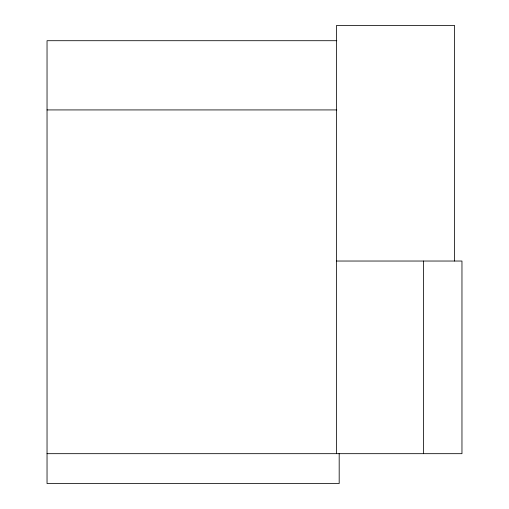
<?xml version="1.0" encoding="UTF-8"?>
<svg xmlns="http://www.w3.org/2000/svg" width="509" height="509" viewBox="0 0 509 509"><rect width="100%" height="100%" fill="white"/><g stroke="black" fill="none" stroke-linecap="round" stroke-linejoin="round"><path stroke-width="0.76" d="M336.805 40.707L47.038 40.707L47.038 483.55L339.185 483.55L339.185 453.341M47.038 109.925L336.805 109.925M336.519 261.034L461.962 261.034L461.962 453.678L47.038 453.678M454.575 261.034L454.575 25.45L336.519 25.45L336.519 453.678M423.475 261.034L423.475 453.678"/></g></svg>
